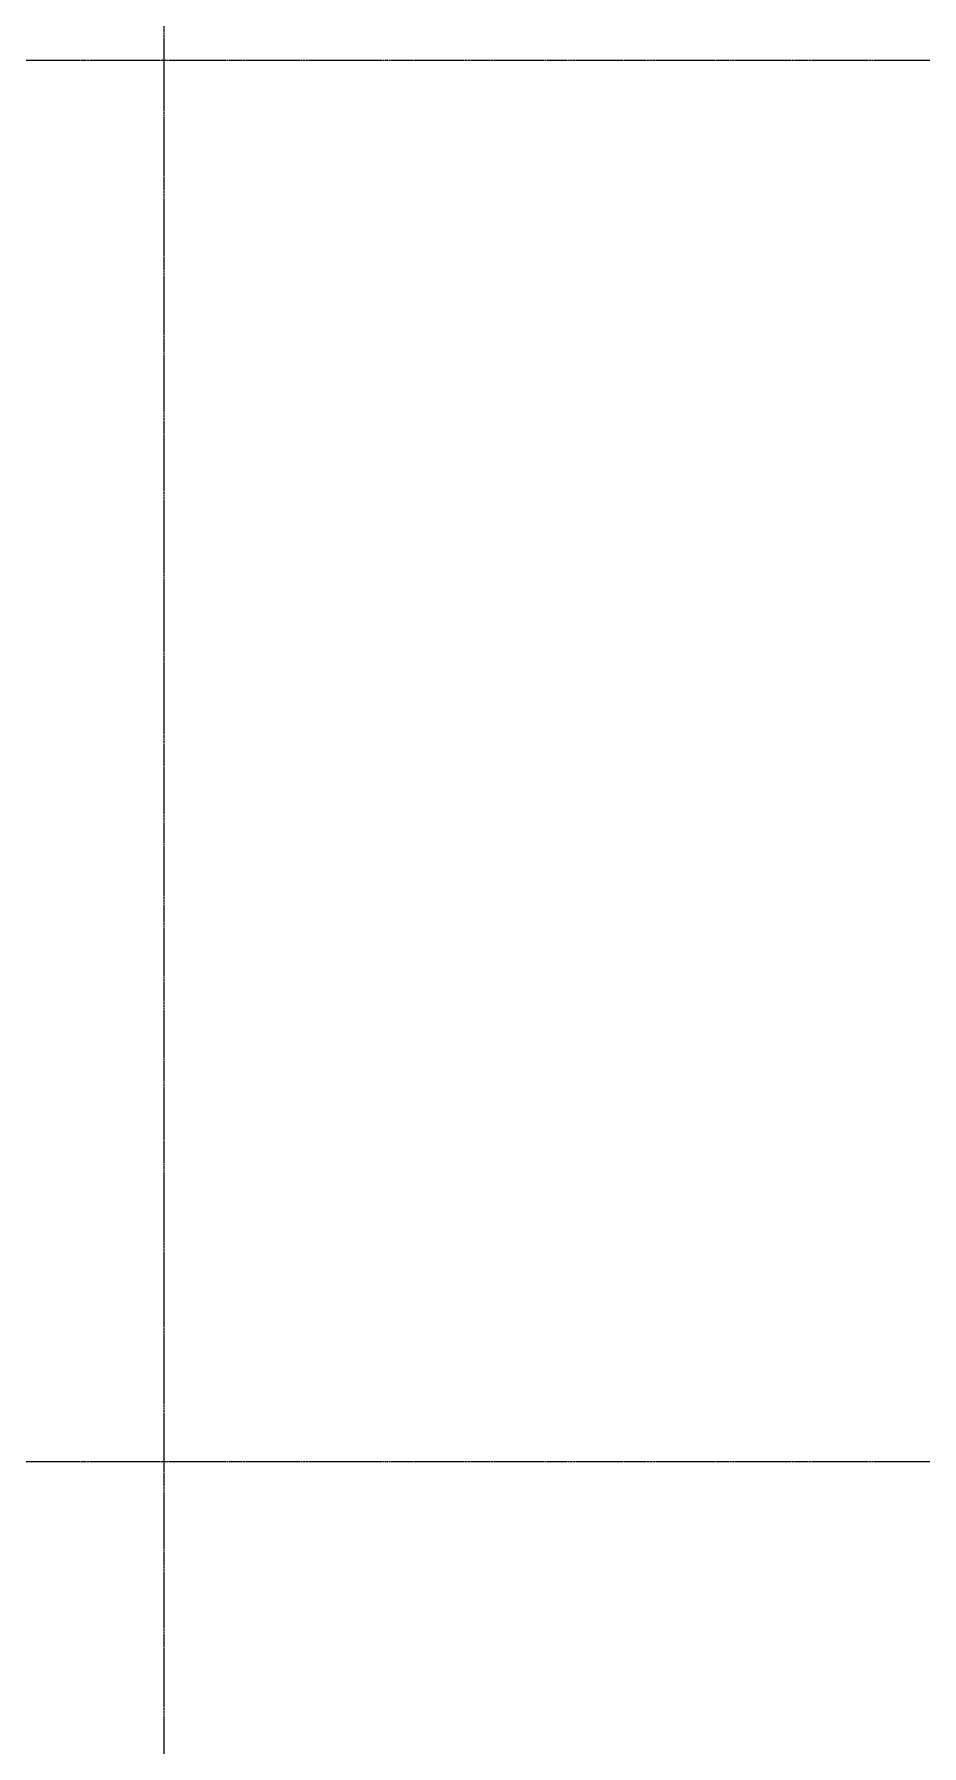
# Model space of a CAD drawing. Header units: millimetres. Extents: x -4391136 to -1798569, y -886572 to -291056.
# Drawn here: x -2570594 to -2567236, y -389586 to -383113 of the extents above; entities that cross this region are included whole.
import ezdxf
from ezdxf.enums import TextEntityAlignment as Align

# ---------------------------------------------------------------- set-up
doc = ezdxf.new("R2010")
doc.units = ezdxf.units.MM
for name, pattern in [('CENTER', [50.8, 31.75, -6.35, 6.35, -6.35]), ('TA_GL_000.70000', [1.925, 0.7, -0.175, 0.175, -0.175, 0.7]), ('Xref-C-1-PP17-AR-2214-01-B$0$DPA_Grid _ Level 100', [10, 5.5, -1.6, 1.3, -1.6])]:
    doc.linetypes.add(name, pattern=pattern)
doc.layers.add('000 - 0_HIDE_OBJ_FRAMING_DEF_DIMS', color=7, linetype='Continuous', plot=False)
for name, color, linetype in [('000 - 0_SYM_DWG_GRID-BUBBLE_MAIN_COLOR_1', 7, 'Continuous'), ('000 - 0_SYM_DWG_GRIDLINE_MAIN_COLOR_251', 7, 'Continuous'), ('000 - GRID', 7, 'CENTER'), ('_PP-Dim', 7, 'Continuous')]:
    doc.layers.add(name, color=color, linetype=linetype)
doc.styles.add('Arial', font='arial.ttf', dxfattribs={"height": 1500})
doc.styles.add('TA', font='', dxfattribs={"height": 4.5})
doc.styles.get('TA').set_extended_font_data('Cordia New')

# ---------------------------------------------------------------- blocks, each defined once
blk = doc.blocks.new('*U1277')
at = {"layer": '000 - 0_SYM_DWG_GRIDLINE_MAIN_COLOR_251', "color": 7, "linetype": 'ByBlock', "ltscale": 5}
blk.add_line((30, 0), (-560.5, 0), dxfattribs=at)
at = {"layer": '000 - 0_SYM_DWG_GRIDLINE_MAIN_COLOR_251', "color": 7}
blk.add_point((0, 0), dxfattribs=at)
at = {"color": 7, "style": 'TA', "flags": 1}
blk.add_attdef('LOCATION', (6, -6), '', height=4.5, rotation=270, dxfattribs=at)
at = {"layer": '000 - 0_SYM_DWG_GRID-BUBBLE_MAIN_COLOR_1', "color": 7, "style": 'Arial'}
blk.add_attdef('GRID-HEAD', text='', height=4, rotation=180, dxfattribs=at).set_placement((73.75, 0), align=Align.MIDDLE_CENTER)
blk = doc.blocks.new('*U1278')
at = {"layer": '000 - 0_SYM_DWG_GRIDLINE_MAIN_COLOR_251', "color": 7, "linetype": 'ByBlock', "ltscale": 5}
blk.add_line((30, 0), (-560.5, 0), dxfattribs=at)
at = {"layer": '000 - 0_SYM_DWG_GRIDLINE_MAIN_COLOR_251', "color": 7}
blk.add_point((0, 0), dxfattribs=at)
at = {"color": 7, "style": 'TA', "flags": 1}
blk.add_attdef('LOCATION', (6, -6), '', height=4.5, rotation=270, dxfattribs=at)
at = {"layer": '000 - 0_SYM_DWG_GRID-BUBBLE_MAIN_COLOR_1', "color": 7, "style": 'Arial'}
blk.add_attdef('GRID-HEAD', text='', height=4, rotation=180, dxfattribs=at).set_placement((73.75, 0), align=Align.MIDDLE_CENTER)
blk = doc.blocks.new('*U1274')
at = {"layer": '000 - 0_SYM_DWG_GRIDLINE_MAIN_COLOR_251', "color": 7, "linetype": 'ByBlock', "ltscale": 5}
blk.add_line((20, 0), (-232, 0), dxfattribs=at)
at = {"layer": '000 - 0_SYM_DWG_GRIDLINE_MAIN_COLOR_251', "color": 7}
blk.add_point((0, 0), dxfattribs=at)
at = {"color": 7, "style": 'TA', "flags": 1}
blk.add_attdef('LOCATION', (6, -6), '', height=4.5, rotation=270, dxfattribs=at)
at = {"layer": '000 - 0_SYM_DWG_GRID-BUBBLE_MAIN_COLOR_1', "color": 7, "style": 'Arial'}
blk.add_attdef('GRID-HEAD', text='', height=4, rotation=270, dxfattribs=at).set_placement((63.75, 0), align=Align.MIDDLE_CENTER)
blk = doc.blocks.new('W-1-PP17-ENT2_REV00_20260526-152343_LOPF_MAIN_DIMS')
at = {"layer": '000 - GRID', "color": 7, "linetype": 'TA_GL_000.70000'}
for name, p, xscale, yscale, zscale, rotation in [('*U1274', (-26525, 0), 50.00000000000038, 50.00000000000038, 50.00000000000038, 90), ('*U1277', (-26525, 0), 50.00000000000036, 50.00000000000036, 50.00000000000036, 180), ('*U1278', (-26525, -5300), 50.00000000000036, 50.00000000000036, 50.00000000000036, 180)]:
    blk.add_blockref(name, p, dxfattribs=dict(at, xscale=xscale, yscale=yscale, zscale=zscale, rotation=rotation))
blk = doc.blocks.new('W-1-PP17-ENT2_REV00_20260526-152612_EX_LOPF-1')
at = {"layer": '000 - 0_HIDE_OBJ_FRAMING_DEF_DIMS', "color": 7, "linetype": 'Xref-C-1-PP17-AR-2214-01-B$0$DPA_Grid _ Level 100'}
for p, q in [((-26525, 12054.7), (-26525, -34224.2)), ((-29475.6, 0), (7016, 0)), ((-29475.6, -5300), (7016, -5300))]:
    blk.add_line(p, q, dxfattribs=at)

msp = doc.modelspace()

# ---------------------------------------------------------------- block references
at = {"layer": '_PP-Dim', "color": 7}
msp.add_blockref('W-1-PP17-ENT2_REV00_20260526-152343_LOPF_MAIN_DIMS', (-2543578.5, -383210.9), dxfattribs=at)

# ---------------------------------------------------------------- next in the draw order: block references
msp.add_blockref('W-1-PP17-ENT2_REV00_20260526-152612_EX_LOPF-1', (-2543578.5, -383210.9), dxfattribs=at)

doc.saveas('drawing.dxf')
